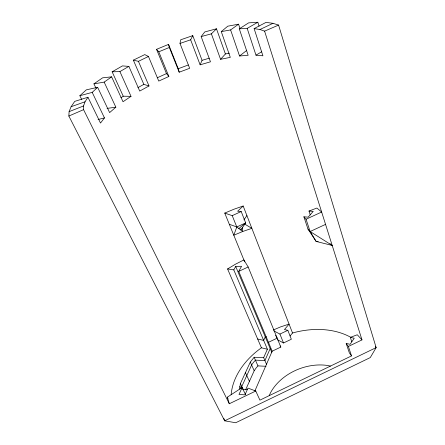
<?xml version="1.0" encoding="UTF-8"?>
<svg xmlns="http://www.w3.org/2000/svg" width="445" height="445" viewBox="0 0 445 445"><rect width="100%" height="100%" fill="white"/><g stroke="black" fill="none" stroke-linecap="round" stroke-linejoin="round"><path stroke-width="0.67" d="M240.072 28.714L238.559 24.191L230.605 29.926L239.549 55.998L248.154 55.263L239.293 28.842L247.181 28.391L255.992 55.186L262.917 55.803L254.123 28.608L266.004 22.389L272.985 23.318L278.581 25.076L376.147 347.617L370.262 357.591L235.711 422.75L224.664 420.825L68.853 116.045L69.103 111.639L71.111 106.711L74.743 101.371L87.954 97.238L100.509 123.054L104.475 117.914L92.204 92.382L97.644 87.315L109.626 112.596L115.85 107.178L104.163 82.114L93.928 83.866L95.987 88.193M239.56 389.025L240.395 383.601L250.312 362.097L254.139 357.257L263.651 357.658L266.655 364.622M241.04 228.669L240.801 230.026L245.673 222.901L241.207 211.531L237.624 211.23L243.181 206.013L292.526 332.999L290.051 335.975M133.355 60.147L138.434 61.338L149.008 85.957L143.852 84.372L133.355 60.147L144.764 54.602L148.441 56.459L158.759 81.079L168.866 76.473L166.48 73.592L156.534 49.334L168.544 44.378L169.339 47.459L179.207 72.201L189.665 68.302L180.003 43.438L180.664 39.8L192.78 35.639L202.052 60.314L200.122 64.825L210.463 61.811L201.157 36.585L204.761 31.951L216.481 28.78L225.398 53.962L220.57 59.313L211.403 33.837L216.481 28.78M241.257 388.808L241.768 386.521L251.614 364.995L253.433 362.408L255.419 360.155L264.909 360.578L270.198 348.569M351.784 341.766L350.343 337.371L354.237 338.217L350.093 344.302L346.188 343.423L348.379 346.444L351.528 355.905L259.925 400.133L255.758 391.027L229.297 403.76L83.577 109.659L83.538 105.966L85.028 101.794L87.954 97.238M244.678 261.844L224.736 213.083L232.223 215.636L236.785 226.972L233.797 235.238L242.725 231.489L251.859 228.346L244.4 223.913M254.924 390.844L272.179 351.194L280.812 347.078L248.171 266.994L243.893 259.925L235.522 264.169L227.573 268.952L261.426 347.795L267.389 349.23L263.651 357.658M245.59 389.87L254.195 370.735L255.992 368.149L257.955 365.89L266.054 366.291M245.551 394.709L242.158 387.512L239.004 394.426L244.956 394.871L247.982 388.096L255.758 391.027M269.186 395.661L270.61 392.585A46.413 34.749 -21.2 0 1 326.969 365.395L330.474 366.074M180.003 43.438L190.644 39.8L192.78 35.639M272.179 351.194L238.731 271.372L241.574 266.271L235.716 266.477L233.792 269.881L267.389 349.23M243.943 219.863L246.892 215.564M81.68 99.419L79.861 95.725L86.302 89.857L97.644 87.315M220.57 59.313L230.304 57.361L221.265 31.606L227.79 26.177L238.559 24.191M238.848 228.541L245.673 222.901L236.785 226.972L229.32 224.28M239.549 55.998L246.669 50.474M104.163 82.114L111.623 76.846L123.02 101.738L131.019 96.348L119.905 71.589L112.14 71.817L123.243 96.203L131.019 96.348M93.928 83.866L102.589 77.831L111.623 76.846M120.934 97.739L123.243 96.203M229.297 403.76L227.367 397.168L242.158 387.512M239.293 28.842L248.621 22.862L257.827 22.25L259.073 26.155M255.992 55.186L261.738 51.715M119.905 71.589L128.883 66.394L139.719 91.069L149.008 85.957M247.181 28.391L257.827 22.25M112.14 71.817L122.436 65.904L128.883 66.394M137.95 87.604L143.852 84.372M138.434 61.338L148.441 56.459M348.379 346.444L361.991 339.891L264.597 31.139L259.98 29.515L254.123 28.608M259.98 29.515L272.985 23.318M277.48 339.735L283.515 342.978L291.347 339.246L287.837 330.312L284.466 329.556L289.072 324.105L280.739 326.836L273.286 329.995M273.875 330.896L279.927 334.073L287.837 330.312M268.457 342.311L277.174 338.161L275.566 335.341M238.731 271.372L248.171 266.994M310.26 214.907L309.002 211.058L313.224 211.386L308.129 217.166L303.891 216.81L307.973 229.03L310.137 231.522L325.556 224.38M303.891 216.81L306.049 219.235L321.657 212.031L316.89 208.037L309.002 211.058M232.223 215.636L241.207 211.531M157.397 77.725L166.48 73.592M68.853 116.045L83.577 109.659M264.597 31.139L278.581 25.076M224.736 213.083L233.859 209.261L243.181 206.013M156.534 49.334L158.782 51.815L169.339 47.459M69.103 111.639L83.538 105.966M350.343 337.371L357.291 334.762L361.991 339.891M179.207 72.201L178.245 68.73L188.263 64.992M71.111 106.711L85.028 101.794M202.052 60.314L209.261 58.2M79.861 95.725L92.204 92.382M201.157 36.585L211.403 33.837M98.067 119.521L104.475 117.914M225.398 53.962L229.342 53.155M221.265 31.606L230.605 29.926M107.045 108.402L115.85 107.178M266.511 336.871L265.27 336.837L263.646 340.392L257.655 339.012M318.181 241.529L316.134 241.429L307.973 229.03M242.848 389.258L247.448 389.581M227.573 268.952L233.792 269.881M330.034 243.715L332.198 245.445L316.134 241.429L310.137 231.522L306.049 219.235M310.137 231.522L332.198 245.445M236.785 226.972L242.725 231.489L242.436 227.362M351.528 355.905L349.336 352.852L346.188 343.423M280.161 345.937L280.812 347.078M227.367 397.168L227.957 398.358M239.738 386.455L240.851 388.791M240.395 383.601L243.131 389.414M245.434 372.676L249.422 381.348M250.312 362.097L254.195 370.735M254.139 357.257L257.955 365.89M235.716 266.477L271.806 352.401M158.782 51.815L168.866 76.473M279.927 334.073L283.515 342.978M168.544 44.378L178.245 68.73M190.644 39.8L200.122 64.825M223.796 418.272A84.873 61.76 -21.6 0 0 224.664 420.825L376.147 347.617A84.873 61.76 -21.6 0 0 375.302 346.572M231.139 394.754A73.392 52.994 -21.7 0 1 261.426 347.795M292.526 332.999A73.392 52.994 -21.7 0 1 350.777 337.304"/></g></svg>
